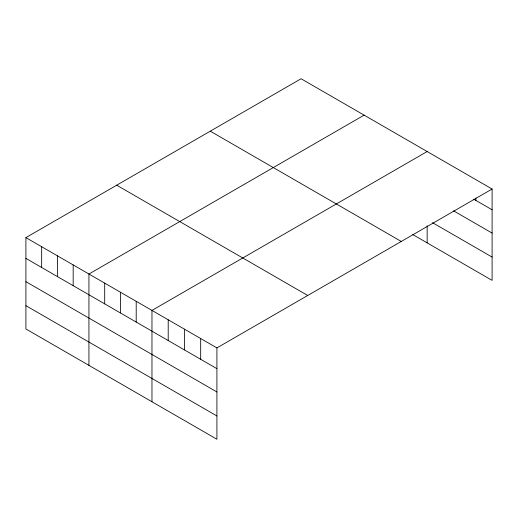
<?xml version="1.0" encoding="UTF-8"?>
<svg xmlns="http://www.w3.org/2000/svg" width="518" height="518" viewBox="0 0 518 518"><rect width="100%" height="100%" fill="white"/><g stroke="black" fill="none" stroke-linecap="round" stroke-linejoin="round"><path stroke-width="0.78" d="M25.9 237.626L216.912 347.908L216.912 439.251L25.9 328.969L25.9 237.626L301.087 78.749L492.1 189.031L492.1 280.374L412.768 234.57M364.122 115.145L88.934 274.022L88.934 365.365M427.156 151.534L151.968 310.411L151.968 401.754M216.912 347.908L492.1 189.031M473.834 199.236L492.1 209.784M453.541 210.813L492.1 233.081M432.569 222.708L492.1 257.077M210.276 131.177L401.288 241.459M116.712 185.198L307.724 295.48M25.9 258.378L216.912 368.661M25.9 281.675L216.912 391.958M25.9 305.672L216.912 415.954M475.861 198.018L475.861 200.408M427.156 225.796L427.156 242.877M200.68 338.532L200.68 359.285M184.44 329.157L184.44 349.915M168.208 319.787L168.208 340.54M136.208 301.314L136.208 322.066M120.454 292.217L120.454 312.969M104.694 283.119L104.694 303.872M73.174 264.918L73.174 285.671M57.42 255.821L57.42 276.573M41.66 246.723L41.66 267.476"/></g></svg>
